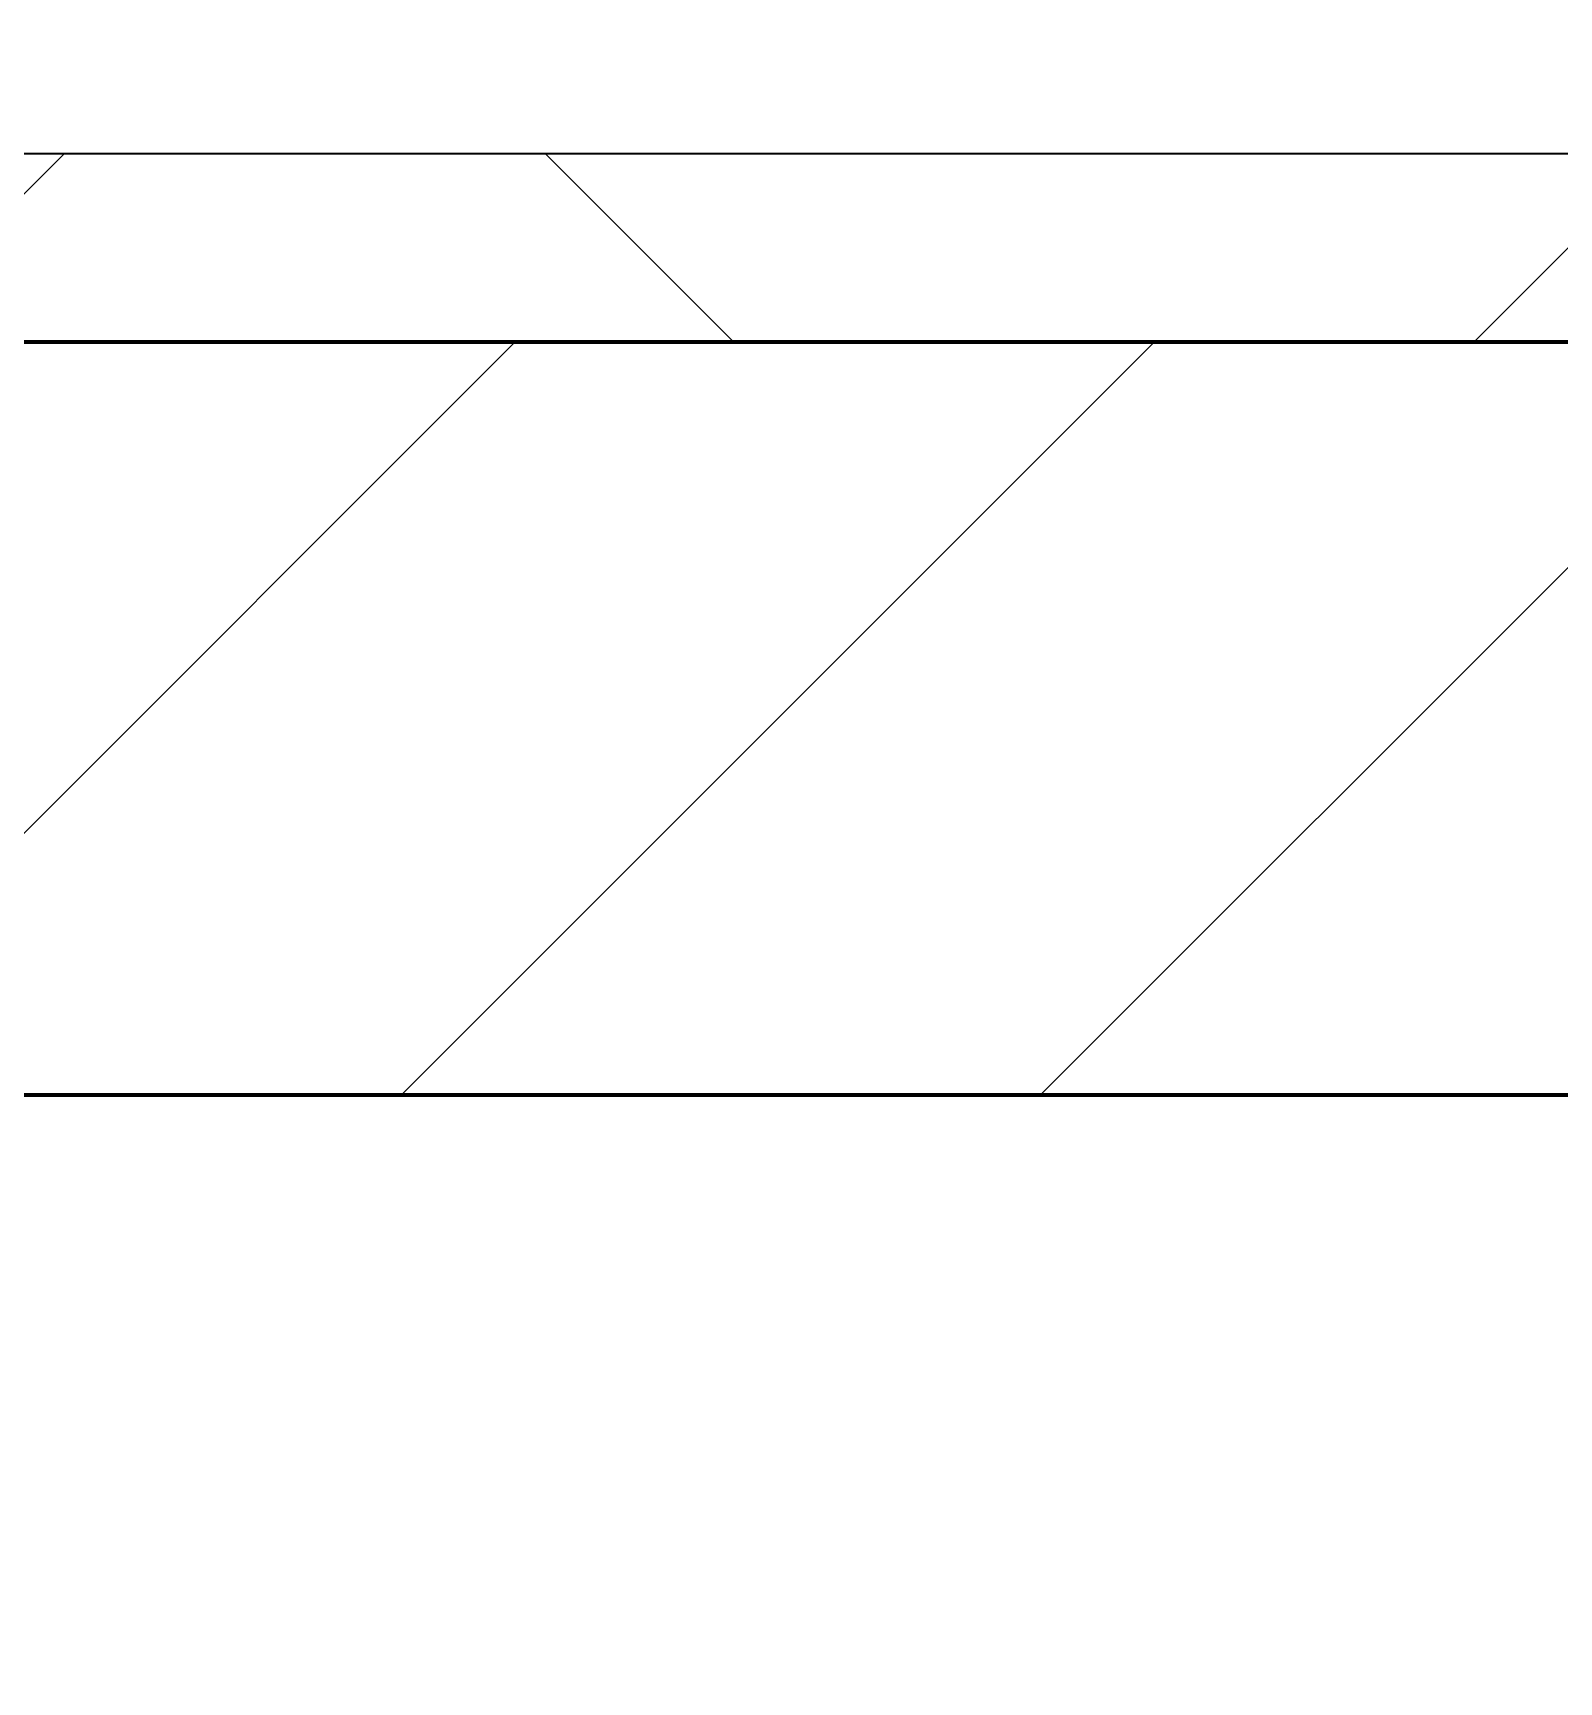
# Model space of a CAD drawing. Header units: millimetres. Extents: x -726012 to -647389, y -20772 to 18805.
# Drawn here: x -690773.9 to -690368.7, y 3773.3 to 4211 of the extents above; entities that cross this region are included whole.
import ezdxf
from ezdxf.xclip import XClip

# ---------------------------------------------------------------- set-up
doc = ezdxf.new("R2010")
doc.units = ezdxf.units.MM
doc.header["$XCLIPFRAME"] = 0
for name, color, linetype, lineweight in [('A-GLAZ-CURT', 2, 'Continuous', 9), ('A-WALL', 5, 'Continuous', 35), ('A-WALL-FNSH', 2, 'Continuous', 35), ('A-WALL-PATT', 1, 'Continuous', 35)]:
    doc.layers.add(name, color=color, linetype=linetype, lineweight=lineweight)
doc.layers.add('A11_ALU.SOLID SHEET', color=2, linetype='Continuous')

# ---------------------------------------------------------------- blocks, each defined once
blk = doc.blocks.new('PPLS-PP19_Custom Tile Pattern - Custom Tile Pattern-V176-4233-01 ENLARGED MULTI-PURPOSE LEVEL - REFLECTED CEILING PLAN - SHEET 4')
at = {"layer": 'A-GLAZ-CURT'}
for p, q in [((-300, 0), (300, 0)), ((300, 0), (-300, 0)), ((195.99, 0), (213.31, 0)), ((213.31, 0), (195.99, 0)), ((230.06, 0), (300, 0)), ((-300, -50), (300, -50)), ((300, -50), (-300, -50))]:
    blk.add_line(p, q, dxfattribs=at)
for points, knots in [([(-26.75, 0), (-27.82, 0), (-36.18, 0), (-53.55, 0), (-78.2, 0), (-110.94, 0), (-130.52, 0), (-147.74, 0), (-149.07, 0)], [-8718.362214, -8718.362214, -8718.362214, -8718.362214, -8532.293389, -8073.216054, -7508.296369, -7004.680444, -6449.282163, -6277.220794, -6277.220794, -6277.220794, -6277.220794]), ([(-86.16, 0), (-91.37, 0), (-104.13, 0), (-122.65, 0), (-139.03, 0), (-146.11, 0), (-146.95, 0)], [-1681.3698, -1681.3698, -1681.3698, -1681.3698, -1374.161226, -945.742622, -741.901385, -489.130243, -489.130243, -489.130243, -489.130243]), ([(-119.26, 0), (-118.64, 0), (-110.93, 0), (-92.04, 0), (-74.02, 0), (-62.74, 0), (-60.36, 0), (-59.97, 0)], [-6893.822442, -6893.822442, -6893.822442, -6893.822442, -6839.55839, -6236.997189, -5713.340575, -5140.470607, -5006.787413, -5006.787413, -5006.787413, -5006.787413]), ([(-119.2, 0), (-115.99, 0), (-109.33, 0), (-99.5, 0), (-91.46, 0)], [-872.280863, -872.280863, -872.280863, -872.280863, -460.363443, 0, 0, 0, 0]), ([(-119.2, 0), (-117.2, 0), (-106.32, 0), (-86.68, 0), (-63.44, 0), (-55, 0), (-51.62, 0), (-50.87, 0)], [-5098.514496, -5098.514496, -5098.514496, -5098.514496, -4994.692869, -4542.524482, -4008.285538, -3689.699207, -3613.321319, -3613.321319, -3613.321319, -3613.321319]), ([(-119.2, 0), (-116.76, 0), (-110.64, 0), (-98.9, 0), (-85.29, 0), (-71.67, 0), (-65.93, 0), (-65.07, 0)], [-3218.46629, -3218.46629, -3218.46629, -3218.46629, -3074.362186, -2902.289527, -2605.247022, -2322.099534, -2241.8264, -2241.8264, -2241.8264, -2241.8264]), ([(-72.93, 0), (-75.51, 0), (-88.17, 0), (-105.18, 0), (-119.19, 0)], [-19442.345229, -19442.345229, -19442.345229, -19442.345229, -18935.241197, -17609.853164, -17609.853164, -17609.853164, -17609.853164]), ([(-119.19, 0), (-116.16, 0), (-105.52, 0), (-90.42, 0), (-75.26, 0), (-68.41, 0), (-65.12, 0), (-63.63, 0)], [-3958.605954, -3958.605954, -3958.605954, -3958.605954, -3793.097032, -3402.597032, -3144.956779, -3050.982048, -2969.237017, -2969.237017, -2969.237017, -2969.237017]), ([(-36.33, 0), (-36.43, 0), (-37.27, 0), (-45.02, 0), (-46.13, 0), (-60.59, 0), (-81.23, 0), (-99.51, 0), (-114.02, 0), (-117.28, 0), (-118.78, 0)], [-1855.773136, -1855.773136, -1855.773136, -1855.773136, -1810.870157, -1672.078046, -1405.135169, -1060.00838, -740.068933, -229.489605, -116.330425, 0, 0, 0, 0]), ([(-36.62, 0), (-36.62, 0), (-40.35, 0), (-44.32, 0), (-58.97, 0), (-85.2, 0), (-107.61, 0), (-116.56, 0), (-117.56, 0)], [-4069.478503, -4069.478503, -4069.478503, -4069.478503, -3858.647035, -3538.256648, -2842.901703, -2193.204658, -1433.981041, -985.49888, -985.49888, -985.49888, -985.49888]), ([(-115.82, 0), (-114.96, 0), (-110.41, 0), (-96.78, 0), (-71.33, 0), (-42.53, 0), (-12.78, 0), (4.23, 0), (9.64, 0), (10.14, 0), (10.18, 0)], [-5724.064692, -5724.064692, -5724.064692, -5724.064692, -5430.283136, -5103.229623, -4799.173296, -4065.652676, -3589.737505, -3285.047089, -3066.359526, -3044.715262, -3044.715262, -3044.715262, -3044.715262]), ([(-51.36, 0), (-53.43, 0), (-60.28, 0), (-75.59, 0), (-94, 0), (-112.01, 0), (-114.94, 0), (-115.63, 0)], [-1583.251936, -1583.251936, -1583.251936, -1583.251936, -1466.981642, -1208.454564, -789.402658, -501.969187, -243.577221, -243.577221, -243.577221, -243.577221]), ([(-91.46, 0), (-90.09, 0), (-84.7, 0), (-77.43, 0), (-72.73, 0), (-72.64, 0), (-72.64, 0)], [-19832.387487, -19832.387487, -19832.387487, -19832.387487, -19753.885894, -19541.04734, -19478.625389, -19471.062469, -19471.062469, -19471.062469, -19471.062469]), ([(-63.96, 0), (-64.13, 0), (-72.5, 0), (-80.63, 0), (-86.16, 0)], [-2171.769325, -2171.769325, -2171.769325, -2171.769325, -2007.031671, -1681.3698, -1681.3698, -1681.3698, -1681.3698]), ([(-29.03, 0), (-33.97, 0), (-43.74, 0), (-56.37, 0), (-71.66, 0), (-77.83, 0), (-82.66, 0), (-83.28, 0), (-83.28, 0)], [-2680.714891, -2680.714891, -2680.714891, -2680.714891, -2413.671296, -2161.752162, -2006.592567, -1646.621388, -1424.436217, -1393.971743, -1393.971743, -1393.971743, -1393.971743]), ([(-83.28, 0), (-83.28, 0), (-82.91, 0), (-76.14, 0), (-64.83, 0), (-56.59, 0), (-51.99, 0)], [-1393.4169, -1393.4169, -1393.4169, -1393.4169, -1353.722004, -1274.333717, -1073.56893, -750.600169, -750.600169, -750.600169, -750.600169]), ([(-66.39, 0), (-66.39, 0), (-63.63, 0), (-58.22, 0), (-52.37, 0), (-51.03, 0)], [-2493.31794, -2493.31794, -2493.31794, -2493.31794, -2315.303971, -1809.437387, -1665.482825, -1665.482825, -1665.482825, -1665.482825]), ([(-50.86, 0), (-51.13, 0), (-58.42, 0), (-65.77, 0), (-66.37, 0), (-66.38, 0)], [-2997.841262, -2997.841262, -2997.841262, -2997.841262, -2981.410125, -2542.574734, -2498.224237, -2498.224237, -2498.224237, -2498.224237]), ([(-63.63, 0), (-61.49, 0), (-57.39, 0), (-54.49, 0), (-45.2, 0), (-40.79, 0), (-40.46, 0), (-40.44, 0)], [-2969.237017, -2969.237017, -2969.237017, -2969.237017, -2851.217951, -2734.127174, -2474.780881, -2410.990208, -2350.645972, -2350.645972, -2350.645972, -2350.645972]), ([(-58.83, 0), (-58.37, 0), (-57.29, 0), (-54.95, 0), (-51.55, 0), (-51.2, 0)], [-4859.52896, -4859.52896, -4859.52896, -4859.52896, -4680.891996, -4469.85053, -4446.921686, -4446.921686, -4446.921686, -4446.921686]), ([(76.63, 0), (74.8, 0), (67.65, 0), (53.52, 0), (37, 0), (24.07, 0), (12.82, 0), (-2.9, 0), (-20.62, 0), (-32.81, 0), (-44.29, 0), (-50.42, 0), (-51.39, 0)], [-3095.572228, -3095.572228, -3095.572228, -3095.572228, -2950.589685, -2634.532728, -2313.748533, -2106.613311, -1925.670641, -1617.263037, -1290.787923, -1039.307308, -819.71621, -674.819501, -674.819501, -674.819501, -674.819501]), ([(-51.28, 0), (-50.76, 0), (-47.3, 0), (-46.01, 0), (-40.22, 0), (-36.78, 0)], [-585.037849, -585.037849, -585.037849, -585.037849, -508.377888, -260.442412, 0, 0, 0, 0]), ([(-50.87, 0), (-44.39, 0), (-33.81, 0), (-29.82, 0), (-29.19, 0)], [-1659.419644, -1659.419644, -1659.419644, -1659.419644, -963.711516, -666.19313, -666.19313, -666.19313, -666.19313]), ([(31.18, 0), (25.97, 0), (11.99, 0), (-16.6, 0), (-38.85, 0), (-50.86, 0)], [-4496.803627, -4496.803627, -4496.803627, -4496.803627, -4222.080604, -3745.412743, -2997.869085, -2997.869085, -2997.869085, -2997.869085]), ([(9.32, 0), (9.08, 0), (7.65, 0), (2.57, 0), (-12.23, 0), (-25.64, 0), (-38.28, 0), (-47.3, 0), (-50.85, 0)], [-2922.926651, -2922.926651, -2922.926651, -2922.926651, -2882.788014, -2720.818881, -2518.50168, -2125.455881, -1792.521578, -1592.790609, -1592.790609, -1592.790609, -1592.790609]), ([(-50.83, 0), (-49.83, 0), (-44.02, 0), (-36.49, 0), (-33.57, 0), (-29.94, 0), (-28.57, 0)], [-723.081876, -723.081876, -723.081876, -723.081876, -651.549973, -296.515819, -83.513472, 0, 0, 0, 0]), ([(-50.82, 0), (-50.17, 0), (-46.86, 0), (-30.79, 0), (-18.03, 0), (7.9, 0), (13.63, 0), (17.02, 0)], [-3611.892917, -3611.892917, -3611.892917, -3611.892917, -3546.54457, -3315.260113, -2864.387349, -2439.246196, -2117.316538, -2117.316538, -2117.316538, -2117.316538]), ([(-49.79, 0), (-48.17, 0), (-45.36, 0), (-42.62, 0), (-41.76, 0)], [-4417.7536, -4417.7536, -4417.7536, -4417.7536, -4321.566175, -4270.495146, -4270.495146, -4270.495146, -4270.495146]), ([(-41.76, 0), (-39.9, 0), (-37.72, 0), (-36.92, 0), (-36.77, 0)], [-4270.495146, -4270.495146, -4270.495146, -4270.495146, -4161.040818, -4106.245333, -4106.245333, -4106.245333, -4106.245333]), ([(-36.78, 0), (-32.43, 0), (-19.22, 0), (8.83, 0), (43.36, 0), (70.92, 0), (82.12, 0), (83.66, 0)], [-6191.144455, -6191.144455, -6191.144455, -6191.144455, -5862.463379, -5340.621928, -4573.028122, -4094.177415, -3869.465285, -3869.465285, -3869.465285, -3869.465285]), ([(-36.29, 0), (-36.29, 0), (-34.66, 0), (-28.88, 0), (-26.95, 0), (-26.54, 0)], [-9150.272121, -9150.272121, -9150.272121, -9150.272121, -9057.163041, -8919.836787, -8834.607043, -8834.607043, -8834.607043, -8834.607043]), ([(30.82, 0), (29.27, 0), (20.14, 0), (3.54, 0), (-16.58, 0), (-34.76, 0), (-36.04, 0)], [-10462.034656, -10462.034656, -10462.034656, -10462.034656, -10363.088938, -9884.23066, -9424.652049, -9182.880979, -9182.880979, -9182.880979, -9182.880979]), ([(-33.34, 0), (-33.34, 0), (-32.93, 0), (-31.16, 0), (-30.52, 0)], [-2415.024266, -2415.024266, -2415.024266, -2415.024266, -2357.633367, -2323.618664, -2323.618664, -2323.618664, -2323.618664]), ([(70.61, 0), (66.16, 0), (55.8, 0), (39.61, 0), (24.74, 0), (2.64, 0), (-17.84, 0), (-30.57, 0), (-31.82, 0), (-32, 0)], [-4647.237329, -4647.237329, -4647.237329, -4647.237329, -4326.416877, -4098.545751, -3766.694881, -3333.063701, -2994.501669, -2698.150104, -2614.070998, -2614.070998, -2614.070998, -2614.070998]), ([(-30.76, 0), (-30.73, 0), (-29.99, 0), (-23.47, 0), (-15.75, 0), (-15.19, 0)], [-54176.191683, -54176.191683, -54176.191683, -54176.191683, -54157.274271, -53749.15266, -53717.791567, -53717.791567, -53717.791567, -53717.791567]), ([(-30.52, 0), (-27.11, 0), (-17.83, 0), (0.75, 0), (12.38, 0), (16.82, 0)], [-2323.618664, -2323.618664, -2323.618664, -2323.618664, -2142.497158, -1716.209403, -1452.261665, -1452.261665, -1452.261665, -1452.261665]), ([(-13, 0), (-14.35, 0), (-17.68, 0), (-25.97, 0), (-29.52, 0), (-30.21, 0)], [-55207.591944, -55207.591944, -55207.591944, -55207.591944, -54789.006179, -54461.685999, -54290.791712, -54290.791712, -54290.791712, -54290.791712]), ([(8.33, 0), (8.19, 0), (7.18, 0), (0.32, 0), (-13.89, 0), (-24.92, 0), (-29.03, 0)], [-3574.286521, -3574.286521, -3574.286521, -3574.286521, -3526.962355, -3285.499107, -2903.012179, -2680.714891, -2680.714891, -2680.714891, -2680.714891]), ([(-28.98, 0), (-28.66, 0), (-27.39, 0), (-24.45, 0), (-22.56, 0)], [-166.548282, -166.548282, -166.548282, -166.548282, -102.06493, 0, 0, 0, 0]), ([(-28.57, 0), (-26.93, 0), (-20.29, 0), (-11.45, 0), (2.08, 0), (13.15, 0), (21.24, 0), (24.62, 0), (24.72, 0), (24.72, 0)], [-5361.429781, -5361.429781, -5361.429781, -5361.429781, -5261.36855, -5050.479954, -4785.90057, -4596.498881, -4445.288762, -4384.376941, -4376.041937, -4376.041937, -4376.041937, -4376.041937]), ([(-22.56, 0), (-20.27, 0), (-17.03, 0), (-11.36, 0), (-7.66, 0), (-6.6, 0), (-6.44, 0)], [-56468.192263, -56468.192263, -56468.192263, -56468.192263, -56344.022017, -56303.229861, -56166.290093, -56124.392176, -56124.392176, -56124.392176, -56124.392176]), ([(-15.19, 0), (-13.07, 0), (7.48, 0), (42.82, 0), (88.72, 0), (120.63, 0), (138.28, 0), (138.53, 0)], [-461.142613, -461.142613, -461.142613, -461.142613, -429.606584, -390.253598, -346.313304, -291.370682, -290.5735, -290.5735, -290.5735, -290.5735]), ([(-6.54, 0), (-6.73, 0), (-7.2, 0), (-7.6, 0), (-7.79, 0)], [-56009.792147, -56009.792147, -56009.792147, -56009.792147, -55949.290093, -55895.192118, -55895.192118, -55895.192118, -55895.192118]), ([(-2.63, 0), (-2.47, 0), (-1.22, 0), (4.92, 0), (13.14, 0), (16.73, 0), (17.47, 0)], [-226.825321, -226.825321, -226.825321, -226.825321, -220.269177, -206.416616, -198.214427, -196.043682, -196.043682, -196.043682, -196.043682]), ([(103.09, 0), (101.08, 0), (86.31, 0), (63.34, 0), (35.84, 0), (12, 0), (3.08, 0), (-1.67, 0), (-2.25, 0)], [-375.435014, -375.435014, -375.435014, -375.435014, -369.147452, -330.153101, -307.516438, -285.83788, -246.234814, -234.646884, -234.646884, -234.646884, -234.646884]), ([(24.69, 0), (24.54, 0), (20.99, 0), (15.48, 0), (10.8, 0), (9.63, 0)], [-4368.572414, -4368.572414, -4368.572414, -4368.572414, -4306.476363, -4080.000647, -3772.857994, -3772.857994, -3772.857994, -3772.857994]), ([(17.42, 0), (17.64, 0), (19.27, 0), (22.91, 0), (31, 0), (39.04, 0), (51.19, 0), (58.74, 0), (61.34, 0), (61.45, 0)], [-2104.939071, -2104.939071, -2104.939071, -2104.939071, -2084.094819, -1956.422387, -1818.904206, -1645.594513, -1443.202566, -1228.752106, -1120.932285, -1120.932285, -1120.932285, -1120.932285]), ([(17.47, 0), (21.38, 0), (27.28, 0), (37.44, 0), (45.92, 0), (57.76, 0), (64.47, 0), (72.74, 0), (75.22, 0), (76.03, 0), (76.21, 0)], [-1439.353654, -1439.353654, -1439.353654, -1439.353654, -1206.526904, -1089.329421, -901.315459, -753.071572, -495.328968, -421.953223, -334.951786, -290.452333, -290.452333, -290.452333, -290.452333]), ([(18.16, 0), (19.15, 0), (24.25, 0), (25.66, 0), (26.12, 0)], [-5700.113719, -5700.113719, -5700.113719, -5700.113719, -5554.232259, -5302.431367, -5302.431367, -5302.431367, -5302.431367]), ([(84.98, 0), (84.21, 0), (80.98, 0), (74.4, 0), (62.26, 0), (51.85, 0), (43.81, 0), (29.53, 0), (20.67, 0), (18.85, 0), (18.16, 0)], [-7205.068504, -7205.068504, -7205.068504, -7205.068504, -7135.649961, -6924.452779, -6738.82075, -6548.303034, -6314.283804, -6135.05769, -5972.647715, -5832.674503, -5832.674503, -5832.674503, -5832.674503]), ([(27.44, 0), (27.9, 0), (29.54, 0), (38.07, 0), (53.39, 0), (71.67, 0), (83.27, 0), (84.94, 0), (85.81, 0)], [-5037.309798, -5037.309798, -5037.309798, -5037.309798, -4887.603822, -4705.298446, -4353.683244, -3960.84581, -3759.045785, -3457.330904, -3457.330904, -3457.330904, -3457.330904]), ([(27.89, 0), (29.09, 0), (33.4, 0), (48.37, 0), (66.49, 0), (79.86, 0), (85.8, 0)], [-147.777612, -147.777612, -147.777612, -147.777612, -135.792042, -118.513713, -97.899267, -80.371503, -80.371503, -80.371503, -80.371503]), ([(53.18, 0), (53.06, 0), (52.22, 0), (44.99, 0), (36.46, 0), (30.82, 0)], [-622.740158, -622.740158, -622.740158, -622.740158, -566.066452, -360.610861, 0, 0, 0, 0]), ([(136.44, 0), (121.66, 0), (86.93, 0), (51.16, 0), (31.18, 0)], [-106.750556, -106.750556, -106.750556, -106.750556, -59.610984, 0, 0, 0, 0]), ([(168.37, 0), (167.68, 0), (162.47, 0), (147.02, 0), (109.77, 0), (76.86, 0), (57.82, 0), (46.51, 0), (41.18, 0), (36.02, 0), (35.54, 0), (35.54, 0)], [-543.375029, -543.375029, -543.375029, -543.375029, -530.793311, -458.593899, -401.860199, -357.622665, -341.267687, -334.000314, -326.15566, -319.318397, -317.489778, -317.489778, -317.489778, -317.489778]), ([(36.29, 0), (37.77, 0), (48.82, 0), (63.31, 0), (77.21, 0), (85.43, 0)], [-314.598523, -314.598523, -314.598523, -314.598523, -305.899624, -287.17622, -255.559425, -255.559425, -255.559425, -255.559425]), ([(61.47, 0), (61.47, 0), (61.21, 0), (54.61, 0), (53.71, 0), (53.56, 0)], [-1113.311073, -1113.311073, -1113.311073, -1113.311073, -1096.402191, -891.204116, -747.28819, -747.28819, -747.28819, -747.28819]), ([(76.22, 0), (75.58, 0), (73.64, 0), (71.05, 0), (70.61, 0)], [-193.634889, -193.634889, -193.634889, -193.634889, -31.537676, 0, 0, 0, 0]), ([(85.81, 0), (87.25, 0), (102.7, 0), (124.45, 0), (132.42, 0), (134.6, 0)], [-255.069786, -255.069786, -255.069786, -255.069786, -249.500363, -194.761443, -152.241002, -152.241002, -152.241002, -152.241002]), ([(114.39, 0), (114.2, 0), (112.08, 0), (105.42, 0), (93.66, 0), (89.08, 0), (85.82, 0)], [-8148.58938, -8148.58938, -8148.58938, -8148.58938, -8105.191388, -7723.759874, -7531.75727, -7230.619727, -7230.619727, -7230.619727, -7230.619727]), ([(85.91, 0), (86.23, 0), (88.09, 0), (92.51, 0), (94.33, 0)], [-3446.580388, -3446.580388, -3446.580388, -3446.580388, -3336.541051, -2783.776468, -2783.776468, -2783.776468, -2783.776468]), ([(86.3, 0), (91.76, 0), (105.16, 0), (116.36, 0), (128.63, 0), (128.95, 0)], [-79.87979, -79.87979, -79.87979, -79.87979, -63.759246, -39.050993, -35.895543, -35.895543, -35.895543, -35.895543]), ([(94.4, 0), (94.4, 0), (94.64, 0), (99.11, 0), (108.97, 0), (120.79, 0), (139.94, 0), (163.31, 0), (185.23, 0), (193.62, 0), (194.69, 0), (194.79, 0)], [-2348.345796, -2348.345796, -2348.345796, -2348.345796, -2310.419338, -2233.599744, -2052.234781, -1843.028543, -1530.39897, -1095.004608, -529.74427, -295.064701, -265.121568, -265.121568, -265.121568, -265.121568]), ([(129.02, 0), (129.02, 0), (124.41, 0), (122.35, 0), (114.96, 0), (108.04, 0), (103.09, 0)], [-35.386604, -35.386604, -35.386604, -35.386604, -31.430235, -22.807238, -15.488593, 0, 0, 0, 0]), ([(157.9, 0), (156.77, 0), (151.67, 0), (143.29, 0), (134.04, 0), (126.24, 0), (118.6, 0), (114.23, 0), (111.98, 0), (105.66, 0), (105.23, 0), (105.23, 0)], [-10292.955006, -10292.955006, -10292.955006, -10292.955006, -10098.273015, -9847.788484, -9677.714971, -9567.007022, -9453.21225, -9220.200448, -9012.77275, -8966.157302, -8929.495943, -8929.495943, -8929.495943, -8929.495943]), ([(105.26, 0), (105.52, 0), (111.01, 0), (112.65, 0), (113.59, 0)], [-8920.561005, -8920.561005, -8920.561005, -8920.561005, -8814.835624, -8577.462505, -8577.462505, -8577.462505, -8577.462505]), ([(128.58, 0), (128.8, 0), (130.16, 0), (139.26, 0), (152.67, 0), (161.24, 0), (162.19, 0), (162.75, 0)], [-633.326174, -633.326174, -633.326174, -633.326174, -627.736123, -618.981161, -602.094757, -592.980799, -581.414464, -581.414464, -581.414464, -581.414464]), ([(137.1, 0), (136, 0), (133.64, 0), (129.87, 0), (129.11, 0)], [-670.405967, -670.405967, -670.405967, -670.405967, -651.020627, -640.742133, -640.742133, -640.742133, -640.742133]), ([(193.8, 0), (193.33, 0), (190.11, 0), (183.13, 0), (171, 0), (161.95, 0), (161.28, 0), (158.35, 0), (157.85, 0), (157.77, 0)], [-11665.349007, -11665.349007, -11665.349007, -11665.349007, -11565.880756, -11105.624034, -10839.086983, -10768.332124, -10666.779182, -10580.760289, -10550.278881, -10550.278881, -10550.278881, -10550.278881]), ([(300, 0), (286.53, 0), (254.22, 0), (207.11, 0), (177.41, 0), (159.34, 0), (158.33, 0), (158.3, 0)], [-285.253232, -285.253232, -285.253232, -285.253232, -244.693688, -187.987675, -143.776725, -129.632772, -123.352749, -123.352749, -123.352749, -123.352749]), ([(159.07, 0), (159.13, 0), (160.84, 0), (165.21, 0), (174.15, 0), (185.98, 0), (208.82, 0), (219.42, 0), (230.06, 0)], [-115.643202, -115.643202, -115.643202, -115.643202, -114.681583, -87.660824, -65.295536, -41.623857, -24.459831, 0, 0, 0, 0]), ([(162.75, 0), (165.4, 0), (170.91, 0), (172.61, 0), (172.61, 0)], [-111.264224, -111.264224, -111.264224, -111.264224, -56.742688, -19.085662, -19.085662, -19.085662, -19.085662]), ([(222.55, 0), (221.98, 0), (217.75, 0), (200.27, 0), (182.99, 0), (174.27, 0), (169.67, 0), (168.99, 0)], [-9066.063623, -9066.063623, -9066.063623, -9066.063623, -9016.44624, -8717.832359, -8253.978395, -8152.463617, -8069.855175, -8069.855175, -8069.855175, -8069.855175]), ([(215.22, 0), (214.62, 0), (210.55, 0), (203.98, 0), (187.54, 0), (175.3, 0), (169.49, 0)], [-203.825446, -203.825446, -203.825446, -203.825446, -198.527383, -184.406837, -162.427601, -142.916156, -142.916156, -142.916156, -142.916156]), ([(171.51, 0), (176.48, 0), (193.23, 0), (201.73, 0), (208.81, 0), (213.9, 0), (241.96, 0), (266.73, 0), (281.71, 0), (291.71, 0), (296.52, 0), (297.86, 0), (298.09, 0)], [-7971.819559, -7971.819559, -7971.819559, -7971.819559, -7784.112253, -7606.717214, -7289.299508, -7042.621073, -6582.165592, -6068.460911, -5766.029927, -5566.724884, -5280.360606, -5199.253518, -5199.253518, -5199.253518, -5199.253518]), ([(172.07, 0), (177.66, 0), (187.87, 0), (201.08, 0), (207.47, 0), (213.96, 0), (215.11, 0)], [-255.364076, -255.364076, -255.364076, -255.364076, -237.955587, -223.92608, -215.862851, -208.75215, -208.75215, -208.75215, -208.75215]), ([(222.43, 0), (222.95, 0), (229.64, 0), (242.06, 0), (246.54, 0), (246.96, 0)], [-10565.499121, -10565.499121, -10565.499121, -10565.499121, -10511.382485, -9925.173265, -9834.877357, -9834.877357, -9834.877357, -9834.877357]), ([(300, 0), (288.22, 0), (262, 0), (233.93, 0), (223.95, 0), (222.76, 0)], [-12528.858583, -12528.858583, -12528.858583, -12528.858583, -11905.454923, -11162.864862, -11042.524114, -11042.524114, -11042.524114, -11042.524114]), ([(247.1, 0), (246.76, 0), (245.04, 0), (238.34, 0), (228.13, 0), (224.85, 0), (223.41, 0)], [-9649.085549, -9649.085549, -9649.085549, -9649.085549, -9581.591397, -9406.094246, -9221.510254, -9091.710123, -9091.710123, -9091.710123, -9091.710123]), ([(284.76, 0), (284.76, 0), (285.09, 0), (287.47, 0), (293.59, 0), (297.76, 0), (300, 0)], [-4110.630118, -4110.630118, -4110.630118, -4110.630118, -4053.389046, -3959.664717, -3862.421465, -3746.95702, -3746.95702, -3746.95702, -3746.95702]), ([(297.38, 0), (295.84, 0), (291.62, 0), (285.38, 0), (284.87, 0)], [-4803.172655, -4803.172655, -4803.172655, -4803.172655, -4358.271401, -4143.037883, -4143.037883, -4143.037883, -4143.037883])]:
    blk.add_open_spline(points, degree=3, knots=knots, dxfattribs=at)
for points in [[(-39.84, 0), (-39.08, 0), (-38.11, 0), (-37.36, 0)], [(17.98, 0), (20.62, 0), (23.03, 0), (24.49, 0)], [(24.49, 0), (25.23, 0), (25.72, 0), (26.04, 0)], [(80.35, 0), (79.57, 0), (78.27, 0), (76.63, 0)], [(84.06, 0), (83.48, 0), (82.41, 0), (81.72, 0)], [(168.74, 0), (168.74, 0), (169.81, 0), (171.51, 0)], [(195.11, 0), (194.91, 0), (194.44, 0), (193.8, 0)], [(222.42, 0), (220.76, 0), (219.54, 0), (219.02, 0)], [(219.9, 0), (220.46, 0), (221.2, 0), (222.07, 0)]]:
    blk.add_open_spline(points, degree=3, dxfattribs=at)
blk = doc.blocks.new('PPLS-PP19_Custom Tile Pattern - Custom Tile Pattern-V177-4233-01 ENLARGED MULTI-PURPOSE LEVEL - REFLECTED CEILING PLAN - SHEET 4')
at = {"layer": 'A-GLAZ-CURT'}
for p, q in [((-300, 0), (300, 0)), ((300, 0), (-300, 0)), ((-293.07, 0), (-275.75, 0)), ((-275.75, 0), (-293.07, 0)), ((-300, -50), (300, -50)), ((300, -50), (-300, -50))]:
    blk.add_line(p, q, dxfattribs=at)
at = {"layer": 'A-GLAZ-CURT', "flags": 128}
for points in [[(-300, 0), (-291.56, 0), (-283.3, 0)], [(-283.55, 0), (-291.73, 0), (-300, 0)]]:
    blk.add_lwpolyline(points, dxfattribs=at)
at = {"layer": 'A-GLAZ-CURT'}
for points, knots in [([(-300, 0), (-284.65, 0), (-264.32, 0), (-245.86, 0), (-241.18, 0)], [-5323.127839, -5323.127839, -5323.127839, -5323.127839, -4502.809032, -4214.142872, -4214.142872, -4214.142872, -4214.142872]), ([(-104.69, 0), (-113.82, 0), (-145.23, 0), (-202.69, 0), (-262.56, 0), (-294.48, 0), (-300, 0)], [-18088.99392, -18088.99392, -18088.99392, -18088.99392, -17136.203329, -15131.813646, -13729.592194, -13439.944408, -13439.944408, -13439.944408, -13439.944408])]:
    blk.add_open_spline(points, degree=3, knots=knots, dxfattribs=at)
blk = doc.blocks.new('*U885')
at = {"layer": 'A-GLAZ-CURT'}
for name, p in [('PPLS-PP19_Custom Tile Pattern - Custom Tile Pattern-V176-4233-01 ENLARGED MULTI-PURPOSE LEVEL - REFLECTED CEILING PLAN - SHEET 4', (-14400, 11720.41)), ('PPLS-PP19_Custom Tile Pattern - Custom Tile Pattern-V177-4233-01 ENLARGED MULTI-PURPOSE LEVEL - REFLECTED CEILING PLAN - SHEET 4', (-13800, 11720.41))]:
    blk.add_blockref(name, p, dxfattribs=at)
blk = doc.blocks.new('*U1287')
blk.add_lwpolyline([(21173.36, -580), (28210, -580), (28210, -6849.96), (45954.15, -6849.96), (45954.15, 600), (82995.06, 600), (83086.47, 650), (90052, 650), (90392, 990), (103159.16, 990), (103159.16, 4990), (21173.36, 4990), (21173.36, 3485.45), (21203.36, 3485.45), (21203.36, 925.54), (21173.36, 925.54), (21173.36, -580)])

msp = doc.modelspace()

# ---------------------------------------------------------------- hatches: boundary and pattern name
at = {"layer": 'A-WALL-PATT', "lineweight": 9}
h = msp.add_hatch(dxfattribs=at)
h.set_pattern_fill('FP_3', color=256, style=0, pattern_type=2)
h.set_pattern_definition([(45, (0, 0), (-212.13203, 212.13203), []), (135, (0, 0), (-212.13203, -212.13203), [])])
h.paths.add_polyline_path([(-661708.03, 4129.02), (-661758.03, 4179.02), (-698678.22, 4179.02), (-698678.22, 4129.02), (-663127.46, 4129.02)])
h = msp.add_hatch(dxfattribs=at)
h.set_pattern_fill('FP_2', color=256, style=0, pattern_type=2)
h.set_pattern_definition([(45, (0, 0), (-84.852814, 84.852814), [])])
h.paths.add_polyline_path([(-661508.03, 3929.02), (-661708.03, 4129.02), (-698478.22, 4129.02), (-698478.22, 3929.02), (-661790.87, 3929.02)])

# ---------------------------------------------------------------- linework, layer by layer
at = {"layer": 'A-WALL', "color": 7, "lineweight": 70}
for p, q in [((-698478.22, 4129.02), (-661708.03, 4129.02)), ((-680392.37, 3929.02), (-698478.22, 3929.02))]:
    msp.add_line(p, q, dxfattribs=at)
at = {"layer": 'A-WALL-FNSH', "color": 250}
for p, q in [((-698678.22, 4179.02), (-661758.03, 4179.02)), ((-661708.03, 4129.02), (-698678.22, 4129.02))]:
    msp.add_line(p, q, dxfattribs=at)

# ---------------------------------------------------------------- block references
msp.add_blockref('*U885', (-676282.37, -7541.39))

# ---------------------------------------------------------------- next in the draw order: block references
at = {"layer": 'A11_ALU.SOLID SHEET'}
ref = msp.add_blockref('*U1287', (-744682.37, 3579.02), dxfattribs=at)
XClip(ref).set_block_clipping_path([(22516.8245944298, -23612.0000696909), (92487.8891097467, 7199.9972603897)])

doc.saveas('drawing.dxf')
